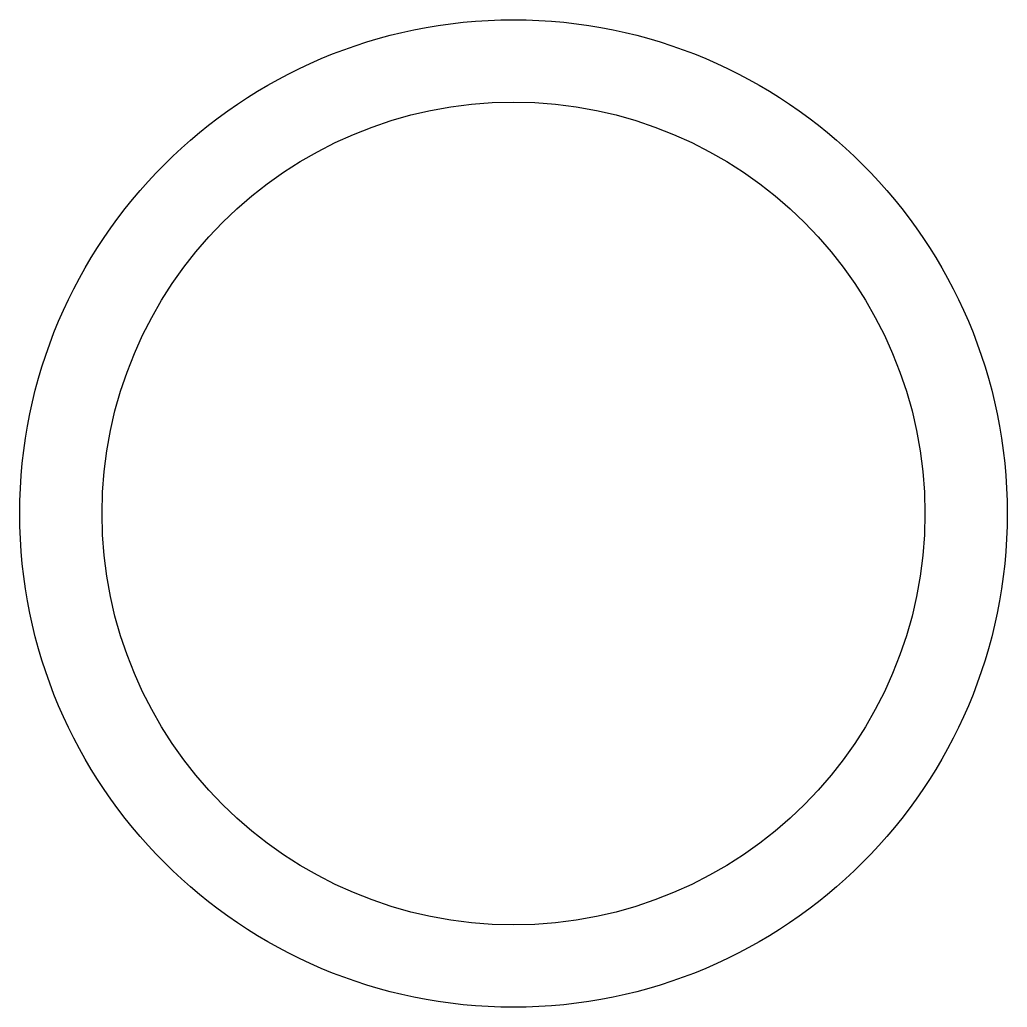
# Model space of a CAD drawing. Header units: millimetres. Extents: x 0 to 120, y 0 to 120.
import ezdxf

# ---------------------------------------------------------------- set-up
doc = ezdxf.new("R2010")
doc.units = ezdxf.units.MM

msp = doc.modelspace()

# ---------------------------------------------------------------- linework, layer by layer
at = {"layer": 'sheet_layer'}
for radius in [60, 50]:
    msp.add_circle((60, 60), radius, dxfattribs=at)

doc.saveas('drawing.dxf')
